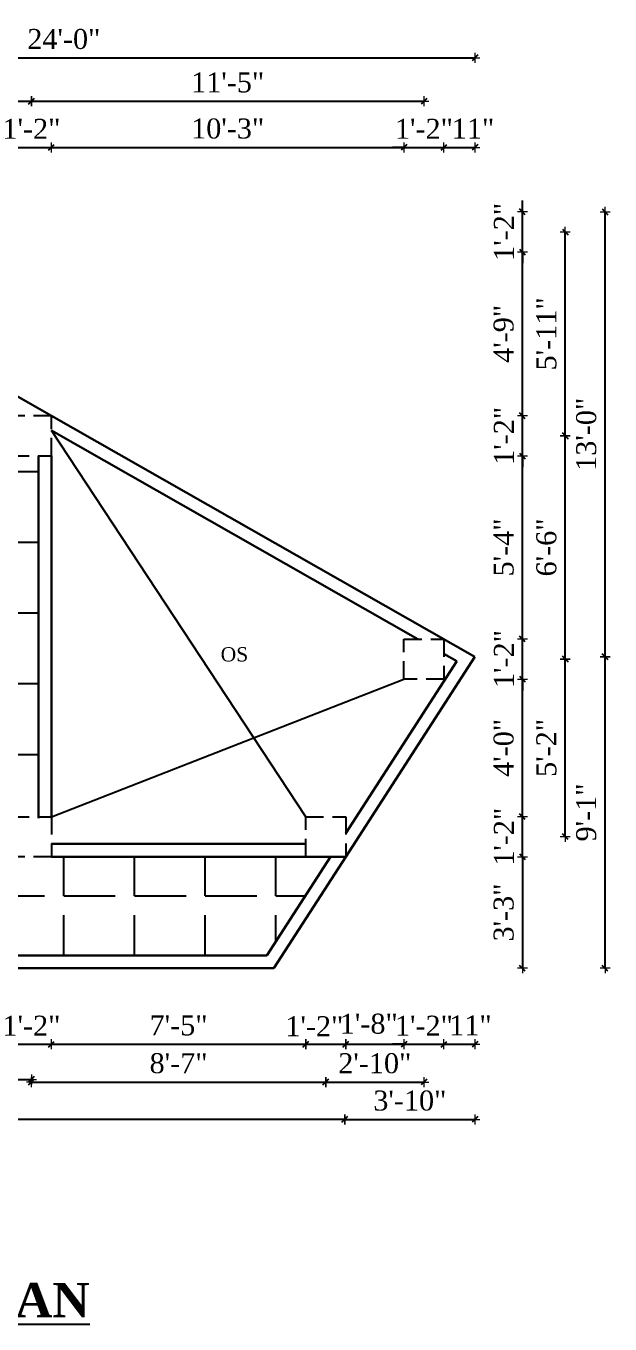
# Model space of a CAD drawing. Header units: inches. Extents: x 151827 to 346502, y -56182 to -23217.
# Drawn here: x 161941.8 to 162146.2, y -26773.6 to -26319.4 of the extents above; entities that cross this region are included whole.
import ezdxf

# ---------------------------------------------------------------- set-up
doc = ezdxf.new("R2010")
doc.units = ezdxf.units.IN
doc.header["$LTSCALE"] = 5
doc.header["$MEASUREMENT"] = 0
doc.linetypes.add('HIDDEN', pattern=[0.375, 0.25, -0.125])
doc.layers.add('A-WALL', color=7, linetype='Continuous', lineweight=9)
doc.layers.add('Dimension', color=7, linetype='Continuous', lineweight=18)
doc.layers.add('dim line', color=7, linetype='Continuous', lineweight=15, true_color=0xfab2b2)
doc.layers.add('TEXT', color=6, linetype='Continuous')
doc.layers.add('WALL', color=7, linetype='Continuous')
doc.styles.add('ordinary', font='times.ttf')
doc.dimstyles.new('Copy of 96', dxfattribs={"dimtxt": 7, "dimasz": 4, "dimexe": 0.5, "dimexo": 0.5, "dimgap": 3, "dimtad": 1, "dimdec": 1, "dimzin": 11, "dimdsep": 46, "dimlunit": 4, "dimtxsty": 'ordinary', "dimblk": 'OBLIQUE', "dimcen": 0.09, "dimse1": 1, "dimse2": 1, "dimclrt": 6, "dimazin": 0, "dimtfac": 1, "dimtdec": 1, "dimtix": 1, "dimtmove": 2, "dimatfit": 3, "dimldrblk": 'leader', "dimfxl": 0.5, "dimfxlon": 1, "dimtolj": 1, "dimtzin": 0, "dimarcsym": 0})

# ---------------------------------------------------------------- blocks, each defined once
blk = doc.blocks.new('oblique')
at = {"color": 0, "lineweight": -2}
blk.add_line((0.25, 0.25), (-0.25, -0.25), dxfattribs=at)
at = {"layer": 'dim line', "lineweight": 9}
for p, q in [((-0.4375, 0), (0.4375, 0)), ((0, 0.4375), (0, -0.4375))]:
    blk.add_line(p, q, dxfattribs=at)
blk = doc.blocks.new('*D893')
at = {"layer": 'A-WALL', "color": 0, "lineweight": -2, "ltscale": 5, "transparency": 16777216}
for p, q in [((162115.56, -26596.06), (162115.56, -26592.06)), ((162115.56, -26610.06), (162115.56, -26596.06)), ((162115.56, -26610.06), (162115.56, -26614.06))]:
    blk.add_line(p, q, dxfattribs=at)
at = {"layer": 'Defpoints', "color": 0, "ltscale": 5, "transparency": 16777216}
for p in [(162053.69, -26596.06), (162115.56, -26596.06), (162053.69, -26610.06)]:
    blk.add_point(p, dxfattribs=at)
at = {"layer": 'A-WALL', "color": 0, "lineweight": -2, "ltscale": 5, "transparency": 16777216, "xscale": 4, "yscale": 4, "zscale": 4}
for p, rotation in [((162115.56, -26596.06), 270), ((162115.56, -26610.06), 90)]:
    blk.add_blockref('oblique', p, dxfattribs=dict(at, rotation=rotation))
at = {"layer": 'A-WALL', "color": 6, "ltscale": 5, "transparency": 16777216, "insert": (162109.06, -26603.06), "char_height": 7, "attachment_point": 5, "rotation": 90, "style": 'ordinary'}
blk.add_mtext('\\A1;1\'-2"', dxfattribs=at)
blk = doc.blocks.new('_OBLIQUE')
at = {"color": 0, "linetype": 'ByBlock'}
blk.add_line((-0.5, -0.5), (0.5, 0.5), dxfattribs=at)
blk = doc.blocks.new('leader')
at = {"layer": 'Dimension'}
for p, q in [((0, -4.33), (0, 4.33)), ((-4.42, 0), (4.42, 0))]:
    blk.add_line(p, q, dxfattribs=at)
blk = doc.blocks.new('*D894')
at = {"layer": 'A-WALL', "color": 0, "lineweight": -2, "ltscale": 5, "transparency": 16777216}
blk.add_line((162115.56, -26596.06), (162115.56, -26547.88), dxfattribs=at)
at = {"layer": 'Defpoints', "color": 0, "ltscale": 5, "transparency": 16777216}
for p in [(162088.07, -26547.88), (162115.56, -26547.88), (162053.69, -26596.06)]:
    blk.add_point(p, dxfattribs=at)
at = {"layer": 'A-WALL', "color": 0, "lineweight": -2, "ltscale": 5, "transparency": 16777216, "xscale": 4, "yscale": 4, "zscale": 4}
for p, rotation in [((162115.56, -26547.88), 90), ((162115.56, -26596.06), 270)]:
    blk.add_blockref('oblique', p, dxfattribs=dict(at, rotation=rotation))
at = {"layer": 'A-WALL', "color": 6, "ltscale": 5, "transparency": 16777216, "insert": (162109, -26571.97), "char_height": 7, "attachment_point": 5, "rotation": 90, "style": 'ordinary'}
blk.add_mtext('\\A1;4\'-0"', dxfattribs=at)
blk = doc.blocks.new('*D895')
at = {"layer": 'A-WALL', "color": 0, "lineweight": -2, "ltscale": 5, "transparency": 16777216}
for p, q in [((162115.56, -26533.88), (162115.56, -26529.88)), ((162115.56, -26547.88), (162115.56, -26533.88)), ((162115.56, -26547.88), (162115.56, -26551.88))]:
    blk.add_line(p, q, dxfattribs=at)
at = {"layer": 'Defpoints', "color": 0, "ltscale": 5, "transparency": 16777216}
for p in [(162088.07, -26533.88), (162115.56, -26533.88), (162088.07, -26547.88)]:
    blk.add_point(p, dxfattribs=at)
at = {"layer": 'A-WALL', "color": 0, "lineweight": -2, "ltscale": 5, "transparency": 16777216, "xscale": 4, "yscale": 4, "zscale": 4}
for p, rotation in [((162115.56, -26533.88), 270), ((162115.56, -26547.88), 90)]:
    blk.add_blockref('oblique', p, dxfattribs=dict(at, rotation=rotation))
at = {"layer": 'A-WALL', "color": 6, "ltscale": 5, "transparency": 16777216, "insert": (162109.06, -26540.88), "char_height": 7, "attachment_point": 5, "rotation": 90, "style": 'ordinary'}
blk.add_mtext('\\A1;1\'-2"', dxfattribs=at)
blk = doc.blocks.new('*D896')
at = {"layer": 'A-WALL', "color": 0, "lineweight": -2, "ltscale": 5, "transparency": 16777216}
blk.add_line((162115.56, -26533.88), (162115.56, -26469.78), dxfattribs=at)
at = {"layer": 'Defpoints', "color": 0, "ltscale": 5, "transparency": 16777216}
for p in [(161950.69, -26469.78), (162115.56, -26469.78), (162088.07, -26533.88)]:
    blk.add_point(p, dxfattribs=at)
at = {"layer": 'A-WALL', "color": 0, "lineweight": -2, "ltscale": 5, "transparency": 16777216, "xscale": 4, "yscale": 4, "zscale": 4}
for p, rotation in [((162115.56, -26469.78), 90), ((162115.56, -26533.88), 270)]:
    blk.add_blockref('oblique', p, dxfattribs=dict(at, rotation=rotation))
at = {"layer": 'A-WALL', "color": 6, "ltscale": 5, "transparency": 16777216, "insert": (162109, -26501.83), "char_height": 7, "attachment_point": 5, "rotation": 90, "style": 'ordinary'}
blk.add_mtext('\\A1;5\'-4"', dxfattribs=at)
blk = doc.blocks.new('*D897')
at = {"layer": 'A-WALL', "color": 0, "lineweight": -2, "ltscale": 5, "transparency": 16777216}
for p, q in [((162115.56, -26455.78), (162115.56, -26451.78)), ((162115.56, -26469.78), (162115.56, -26455.78)), ((162115.56, -26469.78), (162115.56, -26473.78))]:
    blk.add_line(p, q, dxfattribs=at)
at = {"layer": 'Defpoints', "color": 0, "ltscale": 5, "transparency": 16777216}
for p in [(161950.69, -26455.78), (162115.56, -26455.78), (161950.69, -26469.78)]:
    blk.add_point(p, dxfattribs=at)
at = {"layer": 'A-WALL', "color": 0, "lineweight": -2, "ltscale": 5, "transparency": 16777216, "xscale": 4, "yscale": 4, "zscale": 4}
for p, rotation in [((162115.56, -26455.78), 270), ((162115.56, -26469.78), 90)]:
    blk.add_blockref('oblique', p, dxfattribs=dict(at, rotation=rotation))
at = {"layer": 'A-WALL', "color": 6, "ltscale": 5, "transparency": 16777216, "insert": (162109.06, -26462.78), "char_height": 7, "attachment_point": 5, "rotation": 90, "style": 'ordinary'}
blk.add_mtext('\\A1;1\'-2"', dxfattribs=at)
blk = doc.blocks.new('*D898')
at = {"layer": 'A-WALL', "color": 0, "lineweight": -2, "ltscale": 5, "transparency": 16777216}
blk.add_line((162115.56, -26455.78), (162115.56, -26398.4), dxfattribs=at)
at = {"layer": 'Defpoints', "color": 0, "ltscale": 5, "transparency": 16777216}
for p in [(161825.12, -26398.4), (162115.56, -26398.4), (161950.69, -26455.78)]:
    blk.add_point(p, dxfattribs=at)
at = {"layer": 'A-WALL', "color": 0, "lineweight": -2, "ltscale": 5, "transparency": 16777216, "xscale": 4, "yscale": 4, "zscale": 4}
for p, rotation in [((162115.56, -26398.4), 90), ((162115.56, -26455.78), 270)]:
    blk.add_blockref('oblique', p, dxfattribs=dict(at, rotation=rotation))
at = {"layer": 'A-WALL', "color": 6, "ltscale": 5, "transparency": 16777216, "insert": (162108.99, -26427.09), "char_height": 7, "attachment_point": 5, "rotation": 90, "style": 'ordinary'}
blk.add_mtext('\\A1;4\'-9"', dxfattribs=at)
blk = doc.blocks.new('*D899')
at = {"layer": 'Defpoints', "color": 0, "linetype": 'HIDDEN', "ltscale": 5, "transparency": 16777216}
for p in [(161825.12, -26384.4), (162115.56, -26384.4), (161825.12, -26398.4)]:
    blk.add_point(p, dxfattribs=at)
at = {"layer": 'WALL', "color": 0, "lineweight": -2, "ltscale": 5, "transparency": 16777216}
for p, q in [((162115.56, -26384.4), (162115.56, -26380.4)), ((162115.56, -26398.4), (162115.56, -26384.4)), ((162115.56, -26398.4), (162115.56, -26402.4))]:
    blk.add_line(p, q, dxfattribs=at)
at = {"layer": 'WALL', "color": 0, "linetype": 'HIDDEN', "lineweight": -2, "ltscale": 5, "transparency": 16777216, "xscale": 4, "yscale": 4, "zscale": 4}
for p, rotation in [((162115.56, -26384.4), 270), ((162115.56, -26398.4), 90)]:
    blk.add_blockref('oblique', p, dxfattribs=dict(at, rotation=rotation))
at = {"layer": 'WALL', "color": 6, "linetype": 'HIDDEN', "ltscale": 5, "transparency": 16777216, "insert": (162109.06, -26391.4), "char_height": 7, "attachment_point": 5, "rotation": 90, "style": 'ordinary'}
blk.add_mtext('\\A1;1\'-2"', dxfattribs=at)
blk = doc.blocks.new('*D900')
at = {"layer": 'A-WALL', "color": 0, "lineweight": -2, "ltscale": 5, "transparency": 16777216}
blk.add_line((162130.52, -26603.06), (162130.52, -26540.88), dxfattribs=at)
at = {"layer": 'Defpoints', "color": 0, "ltscale": 5, "transparency": 16777216}
for p in [(162081.07, -26540.88), (162130.52, -26540.88), (162046.69, -26603.06)]:
    blk.add_point(p, dxfattribs=at)
at = {"layer": 'A-WALL', "color": 0, "lineweight": -2, "ltscale": 5, "transparency": 16777216, "xscale": 4, "yscale": 4, "zscale": 4}
for p, rotation in [((162130.52, -26540.88), 90), ((162130.52, -26603.06), 270)]:
    blk.add_blockref('oblique', p, dxfattribs=dict(at, rotation=rotation))
at = {"layer": 'A-WALL', "color": 6, "ltscale": 5, "transparency": 16777216, "insert": (162123.96, -26571.97), "char_height": 7, "attachment_point": 5, "rotation": 90, "style": 'ordinary'}
blk.add_mtext('\\A1;5\'-2"', dxfattribs=at)
blk = doc.blocks.new('*D901')
at = {"layer": 'A-WALL', "color": 0, "lineweight": -2, "ltscale": 5, "transparency": 16777216}
blk.add_line((162130.52, -26540.88), (162130.52, -26462.78), dxfattribs=at)
at = {"layer": 'Defpoints', "color": 0, "ltscale": 5, "transparency": 16777216}
for p in [(161943.69, -26462.78), (162130.52, -26462.78), (162081.07, -26540.88)]:
    blk.add_point(p, dxfattribs=at)
at = {"layer": 'A-WALL', "color": 0, "lineweight": -2, "ltscale": 5, "transparency": 16777216, "xscale": 4, "yscale": 4, "zscale": 4}
for p, rotation in [((162130.52, -26462.78), 90), ((162130.52, -26540.88), 270)]:
    blk.add_blockref('oblique', p, dxfattribs=dict(at, rotation=rotation))
at = {"layer": 'A-WALL', "color": 6, "ltscale": 5, "transparency": 16777216, "insert": (162123.96, -26501.83), "char_height": 7, "attachment_point": 5, "rotation": 90, "style": 'ordinary'}
blk.add_mtext('\\A1;6\'-6"', dxfattribs=at)
blk = doc.blocks.new('*D902')
at = {"layer": 'A-WALL', "color": 0, "lineweight": -2, "ltscale": 5, "transparency": 16777216}
blk.add_line((162130.52, -26462.78), (162130.52, -26391.4), dxfattribs=at)
at = {"layer": 'Defpoints', "color": 0, "ltscale": 5, "transparency": 16777216}
for p in [(161818.12, -26391.4), (162130.52, -26391.4), (161943.69, -26462.78)]:
    blk.add_point(p, dxfattribs=at)
at = {"layer": 'A-WALL', "color": 0, "lineweight": -2, "ltscale": 5, "transparency": 16777216, "xscale": 4, "yscale": 4, "zscale": 4}
for p, rotation in [((162130.52, -26391.4), 90), ((162130.52, -26462.78), 270)]:
    blk.add_blockref('oblique', p, dxfattribs=dict(at, rotation=rotation))
at = {"layer": 'A-WALL', "color": 6, "ltscale": 5, "transparency": 16777216, "insert": (162123.96, -26427.09), "char_height": 7, "attachment_point": 5, "rotation": 90, "style": 'ordinary'}
blk.add_mtext('\\A1;5\'-11"', dxfattribs=at)
blk = doc.blocks.new('*D903')
at = {"layer": 'A-WALL', "color": 0, "lineweight": -2, "ltscale": 5, "transparency": 16777216}
blk.add_line((162144.47, -26649.06), (162144.47, -26540.06), dxfattribs=at)
at = {"layer": 'Defpoints', "color": 0, "ltscale": 5, "transparency": 16777216}
for p in [(162098.93, -26540.06), (162144.47, -26540.06), (162028.49, -26649.06)]:
    blk.add_point(p, dxfattribs=at)
at = {"layer": 'A-WALL', "color": 0, "lineweight": -2, "ltscale": 5, "transparency": 16777216, "xscale": 4, "yscale": 4, "zscale": 4}
for p, rotation in [((162144.47, -26540.06), 90), ((162144.47, -26649.06), 270)]:
    blk.add_blockref('oblique', p, dxfattribs=dict(at, rotation=rotation))
at = {"layer": 'A-WALL', "color": 6, "ltscale": 5, "transparency": 16777216, "insert": (162137.9, -26594.56), "char_height": 7, "attachment_point": 5, "rotation": 90, "style": 'ordinary'}
blk.add_mtext('\\A1;9\'-1"', dxfattribs=at)
blk = doc.blocks.new('*D904')
at = {"layer": 'A-WALL', "color": 0, "lineweight": -2, "ltscale": 5, "transparency": 16777216}
blk.add_line((162144.47, -26540.06), (162144.47, -26384.4), dxfattribs=at)
at = {"layer": 'Defpoints', "color": 0, "ltscale": 5, "transparency": 16777216}
for p in [(161825.12, -26384.4), (162144.47, -26384.4), (162098.93, -26540.06)]:
    blk.add_point(p, dxfattribs=at)
at = {"layer": 'A-WALL', "color": 0, "lineweight": -2, "ltscale": 5, "transparency": 16777216, "xscale": 4, "yscale": 4, "zscale": 4}
for p, rotation in [((162144.47, -26384.4), 90), ((162144.47, -26540.06), 270)]:
    blk.add_blockref('oblique', p, dxfattribs=dict(at, rotation=rotation))
at = {"layer": 'A-WALL', "color": 6, "ltscale": 5, "transparency": 16777216, "insert": (162137.91, -26462.23), "char_height": 7, "attachment_point": 5, "rotation": 90, "style": 'ordinary'}
blk.add_mtext('\\A1;13\'-0"', dxfattribs=at)
blk = doc.blocks.new('*D947')
at = {"layer": 'A-WALL', "color": 0, "lineweight": -2, "ltscale": 5, "transparency": 16777216}
blk.add_line((162115.56, -26610.06), (162115.56, -26649.06), dxfattribs=at)
at = {"layer": 'Defpoints', "color": 0, "ltscale": 5, "transparency": 16777216}
for p in [(162053.69, -26610.06), (162028.49, -26649.06), (162115.56, -26649.06)]:
    blk.add_point(p, dxfattribs=at)
at = {"layer": 'A-WALL', "color": 0, "lineweight": -2, "ltscale": 5, "transparency": 16777216, "xscale": 4, "yscale": 4, "zscale": 4}
for p, rotation in [((162115.56, -26610.06), 90), ((162115.56, -26649.06), 270)]:
    blk.add_blockref('oblique', p, dxfattribs=dict(at, rotation=rotation))
at = {"layer": 'A-WALL', "color": 6, "ltscale": 5, "transparency": 16777216, "insert": (162109, -26629.56), "char_height": 7, "attachment_point": 5, "rotation": 90, "style": 'ordinary'}
blk.add_mtext('\\A1;3\'-3"', dxfattribs=at)
blk = doc.blocks.new('*D913')
at = {"layer": 'A-WALL', "color": 0, "lineweight": -2, "ltscale": 5, "transparency": 16777216}
for p, q in [((161936.69, -26675.67), (161932.69, -26675.67)), ((161936.69, -26675.67), (161950.69, -26675.67)), ((161950.69, -26675.67), (161954.69, -26675.67))]:
    blk.add_line(p, q, dxfattribs=at)
at = {"layer": 'Defpoints', "color": 0, "ltscale": 5, "transparency": 16777216}
for p in [(161936.69, -26610.06), (161950.69, -26610.06), (161950.69, -26675.67)]:
    blk.add_point(p, dxfattribs=at)
at = {"layer": 'A-WALL', "color": 0, "lineweight": -2, "ltscale": 5, "transparency": 16777216, "xscale": 4, "yscale": 4, "zscale": 4}
blk.add_blockref('oblique', (161936.69, -26675.67), dxfattribs=at)
at = {"layer": 'A-WALL', "color": 0, "lineweight": -2, "ltscale": 5, "transparency": 16777216, "xscale": 4, "yscale": 4, "zscale": 4, "rotation": 180}
blk.add_blockref('oblique', (161950.69, -26675.67), dxfattribs=at)
at = {"layer": 'A-WALL', "color": 6, "ltscale": 5, "transparency": 16777216, "insert": (161943.69, -26669.17), "char_height": 7, "attachment_point": 5, "style": 'ordinary'}
blk.add_mtext('\\A1;1\'-2"', dxfattribs=at)
blk = doc.blocks.new('*D914')
at = {"layer": 'A-WALL', "color": 0, "lineweight": -2, "ltscale": 5, "transparency": 16777216}
blk.add_line((161950.69, -26675.67), (162039.69, -26675.67), dxfattribs=at)
at = {"layer": 'Defpoints', "color": 0, "ltscale": 5, "transparency": 16777216}
for p in [(161950.69, -26610.06), (162039.69, -26610.06), (162039.69, -26675.67)]:
    blk.add_point(p, dxfattribs=at)
at = {"layer": 'A-WALL', "color": 0, "lineweight": -2, "ltscale": 5, "transparency": 16777216, "xscale": 4, "yscale": 4, "zscale": 4, "rotation": 180}
blk.add_blockref('oblique', (161950.69, -26675.67), dxfattribs=at)
at = {"layer": 'A-WALL', "color": 0, "lineweight": -2, "ltscale": 5, "transparency": 16777216, "xscale": 4, "yscale": 4, "zscale": 4}
blk.add_blockref('oblique', (162039.69, -26675.67), dxfattribs=at)
at = {"layer": 'A-WALL', "color": 6, "ltscale": 5, "transparency": 16777216, "insert": (161995.19, -26669.1), "char_height": 7, "attachment_point": 5, "style": 'ordinary'}
blk.add_mtext('\\A1;7\'-5"', dxfattribs=at)
blk = doc.blocks.new('*D915')
at = {"layer": 'A-WALL', "color": 0, "lineweight": -2, "ltscale": 5, "transparency": 16777216}
blk.add_line((162039.69, -26675.67), (162053.69, -26675.67), dxfattribs=at)
at = {"layer": 'Defpoints', "color": 0, "ltscale": 5, "transparency": 16777216}
for p in [(162039.69, -26610.06), (162053.69, -26610.06), (162053.69, -26675.67)]:
    blk.add_point(p, dxfattribs=at)
at = {"layer": 'A-WALL', "color": 0, "lineweight": -2, "ltscale": 5, "transparency": 16777216, "xscale": 4, "yscale": 4, "zscale": 4, "rotation": 180}
blk.add_blockref('oblique', (162039.69, -26675.67), dxfattribs=at)
at = {"layer": 'A-WALL', "color": 0, "lineweight": -2, "ltscale": 5, "transparency": 16777216, "xscale": 4, "yscale": 4, "zscale": 4}
blk.add_blockref('oblique', (162053.69, -26675.67), dxfattribs=at)
at = {"layer": 'A-WALL', "color": 6, "ltscale": 5, "transparency": 16777216, "insert": (162042.72, -26669.35), "char_height": 7, "attachment_point": 5, "style": 'ordinary'}
blk.add_mtext('\\A1;1\'-2"', dxfattribs=at)
blk = doc.blocks.new('*D916')
at = {"layer": 'A-WALL', "color": 0, "lineweight": -2, "ltscale": 5, "transparency": 16777216}
blk.add_line((162053.69, -26675.67), (162074.07, -26675.67), dxfattribs=at)
at = {"layer": 'Defpoints', "color": 0, "ltscale": 5, "transparency": 16777216}
for p in [(162074.07, -26547.88), (162053.69, -26610.06), (162074.07, -26675.67)]:
    blk.add_point(p, dxfattribs=at)
at = {"layer": 'A-WALL', "color": 0, "lineweight": -2, "ltscale": 5, "transparency": 16777216, "xscale": 4, "yscale": 4, "zscale": 4, "rotation": 180}
blk.add_blockref('oblique', (162053.69, -26675.67), dxfattribs=at)
at = {"layer": 'A-WALL', "color": 0, "lineweight": -2, "ltscale": 5, "transparency": 16777216, "xscale": 4, "yscale": 4, "zscale": 4}
blk.add_blockref('oblique', (162074.07, -26675.67), dxfattribs=at)
at = {"layer": 'A-WALL', "color": 6, "ltscale": 5, "transparency": 16777216, "insert": (162061.77, -26668.53), "char_height": 7, "attachment_point": 5, "style": 'ordinary'}
blk.add_mtext('\\A1;1\'-8"', dxfattribs=at)
blk = doc.blocks.new('*D917')
at = {"layer": 'A-WALL', "color": 0, "lineweight": -2, "ltscale": 5, "transparency": 16777216}
for p, q in [((162074.07, -26675.67), (162070.07, -26675.67)), ((162074.07, -26675.67), (162088.07, -26675.67)), ((162088.07, -26675.67), (162092.07, -26675.67))]:
    blk.add_line(p, q, dxfattribs=at)
at = {"layer": 'Defpoints', "color": 0, "ltscale": 5, "transparency": 16777216}
for p in [(162074.07, -26547.88), (162088.07, -26547.88), (162088.07, -26675.67)]:
    blk.add_point(p, dxfattribs=at)
at = {"layer": 'A-WALL', "color": 0, "lineweight": -2, "ltscale": 5, "transparency": 16777216, "xscale": 4, "yscale": 4, "zscale": 4}
blk.add_blockref('oblique', (162074.07, -26675.67), dxfattribs=at)
at = {"layer": 'A-WALL', "color": 0, "lineweight": -2, "ltscale": 5, "transparency": 16777216, "xscale": 4, "yscale": 4, "zscale": 4, "rotation": 180}
blk.add_blockref('oblique', (162088.07, -26675.67), dxfattribs=at)
at = {"layer": 'A-WALL', "color": 6, "ltscale": 5, "transparency": 16777216, "insert": (162081.07, -26669.17), "char_height": 7, "attachment_point": 5, "style": 'ordinary'}
blk.add_mtext('\\A1;1\'-2"', dxfattribs=at)
blk = doc.blocks.new('*D918')
at = {"layer": 'A-WALL', "color": 0, "lineweight": -2, "ltscale": 5, "transparency": 16777216}
blk.add_line((162088.07, -26675.67), (162098.93, -26675.67), dxfattribs=at)
at = {"layer": 'Defpoints', "color": 0, "ltscale": 5, "transparency": 16777216}
for p in [(162098.93, -26540.06), (162088.07, -26547.88), (162098.93, -26675.67)]:
    blk.add_point(p, dxfattribs=at)
at = {"layer": 'A-WALL', "color": 0, "lineweight": -2, "ltscale": 5, "transparency": 16777216, "xscale": 4, "yscale": 4, "zscale": 4, "rotation": 180}
blk.add_blockref('oblique', (162088.07, -26675.67), dxfattribs=at)
at = {"layer": 'A-WALL', "color": 0, "lineweight": -2, "ltscale": 5, "transparency": 16777216, "xscale": 4, "yscale": 4, "zscale": 4}
blk.add_blockref('oblique', (162098.93, -26675.67), dxfattribs=at)
at = {"layer": 'A-WALL', "color": 6, "ltscale": 5, "transparency": 16777216, "insert": (162097.35, -26669.06), "char_height": 7, "attachment_point": 5, "style": 'ordinary'}
blk.add_mtext('\\A1;11"', dxfattribs=at)
blk = doc.blocks.new('*D920')
at = {"layer": 'A-WALL', "color": 0, "lineweight": -2, "ltscale": 5, "transparency": 16777216}
blk.add_line((161943.69, -26688.91), (162046.69, -26688.91), dxfattribs=at)
at = {"layer": 'Defpoints', "color": 0, "ltscale": 5, "transparency": 16777216}
for p in [(161943.69, -26603.06), (162046.69, -26603.06), (162046.69, -26688.91)]:
    blk.add_point(p, dxfattribs=at)
at = {"layer": 'A-WALL', "color": 0, "lineweight": -2, "ltscale": 5, "transparency": 16777216, "xscale": 4, "yscale": 4, "zscale": 4, "rotation": 180}
blk.add_blockref('oblique', (161943.69, -26688.91), dxfattribs=at)
at = {"layer": 'A-WALL', "color": 0, "lineweight": -2, "ltscale": 5, "transparency": 16777216, "xscale": 4, "yscale": 4, "zscale": 4}
blk.add_blockref('oblique', (162046.69, -26688.91), dxfattribs=at)
at = {"layer": 'A-WALL', "color": 6, "ltscale": 5, "transparency": 16777216, "insert": (161995.19, -26682.34), "char_height": 7, "attachment_point": 5, "style": 'ordinary'}
blk.add_mtext('\\A1;8\'-7"', dxfattribs=at)
blk = doc.blocks.new('*D921')
at = {"layer": 'A-WALL', "color": 0, "lineweight": -2, "ltscale": 5, "transparency": 16777216}
blk.add_line((161818.12, -26687.98), (161943.69, -26687.98), dxfattribs=at)
at = {"layer": 'Defpoints', "color": 0, "ltscale": 5, "transparency": 16777216}
for p in [(161818.12, -26603.06), (161943.69, -26603.06), (161943.69, -26687.98)]:
    blk.add_point(p, dxfattribs=at)
at = {"layer": 'A-WALL', "color": 0, "lineweight": -2, "ltscale": 5, "transparency": 16777216, "xscale": 4, "yscale": 4, "zscale": 4, "rotation": 180}
blk.add_blockref('oblique', (161818.12, -26687.98), dxfattribs=at)
at = {"layer": 'A-WALL', "color": 0, "lineweight": -2, "ltscale": 5, "transparency": 16777216, "xscale": 4, "yscale": 4, "zscale": 4}
blk.add_blockref('oblique', (161943.69, -26687.98), dxfattribs=at)
at = {"layer": 'A-WALL', "color": 6, "ltscale": 5, "transparency": 16777216, "insert": (161880.9, -26681.42), "char_height": 7, "attachment_point": 5, "style": 'ordinary'}
blk.add_mtext('\\A1;10\'-6"', dxfattribs=at)
blk = doc.blocks.new('*D922')
at = {"layer": 'A-WALL', "color": 0, "lineweight": -2, "ltscale": 5, "transparency": 16777216}
blk.add_line((162046.69, -26688.91), (162081.07, -26688.91), dxfattribs=at)
at = {"layer": 'Defpoints', "color": 0, "ltscale": 5, "transparency": 16777216}
for p in [(162081.07, -26540.88), (162046.69, -26603.06), (162081.07, -26688.91)]:
    blk.add_point(p, dxfattribs=at)
at = {"layer": 'A-WALL', "color": 0, "lineweight": -2, "ltscale": 5, "transparency": 16777216, "xscale": 4, "yscale": 4, "zscale": 4, "rotation": 180}
blk.add_blockref('oblique', (162046.69, -26688.91), dxfattribs=at)
at = {"layer": 'A-WALL', "color": 0, "lineweight": -2, "ltscale": 5, "transparency": 16777216, "xscale": 4, "yscale": 4, "zscale": 4}
blk.add_blockref('oblique', (162081.07, -26688.91), dxfattribs=at)
at = {"layer": 'A-WALL', "color": 6, "ltscale": 5, "transparency": 16777216, "insert": (162063.88, -26682.35), "char_height": 7, "attachment_point": 5, "style": 'ordinary'}
blk.add_mtext('\\A1;2\'-10"', dxfattribs=at)
blk = doc.blocks.new('*D923')
at = {"layer": 'A-WALL', "color": 0, "lineweight": -2, "ltscale": 5, "transparency": 16777216}
blk.add_line((162053.37, -26701.97), (161686.58, -26701.97), dxfattribs=at)
at = {"layer": 'Defpoints', "color": 0, "ltscale": 5, "transparency": 16777216}
for p in [(161686.58, -26610.06), (162053.37, -26610.06), (161686.58, -26701.97)]:
    blk.add_point(p, dxfattribs=at)
at = {"layer": 'A-WALL', "color": 0, "lineweight": -2, "ltscale": 5, "transparency": 16777216, "xscale": 4, "yscale": 4, "zscale": 4, "rotation": 180}
blk.add_blockref('oblique', (161686.58, -26701.97), dxfattribs=at)
at = {"layer": 'A-WALL', "color": 0, "lineweight": -2, "ltscale": 5, "transparency": 16777216, "xscale": 4, "yscale": 4, "zscale": 4}
blk.add_blockref('oblique', (162053.37, -26701.97), dxfattribs=at)
at = {"layer": 'A-WALL', "color": 6, "ltscale": 5, "transparency": 16777216, "insert": (161869.97, -26695.4), "char_height": 7, "attachment_point": 5, "style": 'ordinary'}
blk.add_mtext('\\A1;30\'-7"', dxfattribs=at)
blk = doc.blocks.new('*D924')
at = {"layer": 'A-WALL', "color": 0, "lineweight": -2, "ltscale": 5, "transparency": 16777216}
blk.add_line((162053.37, -26701.97), (162098.93, -26701.97), dxfattribs=at)
at = {"layer": 'Defpoints', "color": 0, "ltscale": 5, "transparency": 16777216}
for p in [(162098.93, -26540.06), (162053.37, -26610.06), (162098.93, -26701.97)]:
    blk.add_point(p, dxfattribs=at)
at = {"layer": 'A-WALL', "color": 0, "lineweight": -2, "ltscale": 5, "transparency": 16777216, "xscale": 4, "yscale": 4, "zscale": 4, "rotation": 180}
blk.add_blockref('oblique', (162053.37, -26701.97), dxfattribs=at)
at = {"layer": 'A-WALL', "color": 0, "lineweight": -2, "ltscale": 5, "transparency": 16777216, "xscale": 4, "yscale": 4, "zscale": 4}
blk.add_blockref('oblique', (162098.93, -26701.97), dxfattribs=at)
at = {"layer": 'A-WALL', "color": 6, "ltscale": 5, "transparency": 16777216, "insert": (162076.15, -26695.41), "char_height": 7, "attachment_point": 5, "style": 'ordinary'}
blk.add_mtext('\\A1;3\'-10"', dxfattribs=at)
blk = doc.blocks.new('*D926')
at = {"layer": 'A-WALL', "color": 0, "lineweight": -2, "ltscale": 5, "transparency": 16777216}
for p, q in [((161936.69, -26361.84), (161932.69, -26361.84)), ((161936.69, -26361.84), (161950.69, -26361.84)), ((161950.69, -26361.84), (161954.69, -26361.84))]:
    blk.add_line(p, q, dxfattribs=at)
at = {"layer": 'Defpoints', "color": 0, "ltscale": 5, "transparency": 16777216}
for p in [(161950.69, -26361.84), (161936.69, -26455.78), (161950.69, -26455.78)]:
    blk.add_point(p, dxfattribs=at)
at = {"layer": 'A-WALL', "color": 0, "lineweight": -2, "ltscale": 5, "transparency": 16777216, "xscale": 4, "yscale": 4, "zscale": 4}
blk.add_blockref('oblique', (161936.69, -26361.84), dxfattribs=at)
at = {"layer": 'A-WALL', "color": 0, "lineweight": -2, "ltscale": 5, "transparency": 16777216, "xscale": 4, "yscale": 4, "zscale": 4, "rotation": 180}
blk.add_blockref('oblique', (161950.69, -26361.84), dxfattribs=at)
at = {"layer": 'A-WALL', "color": 6, "ltscale": 5, "transparency": 16777216, "insert": (161943.69, -26355.34), "char_height": 7, "attachment_point": 5, "style": 'ordinary'}
blk.add_mtext('\\A1;1\'-2"', dxfattribs=at)
blk = doc.blocks.new('*D927')
at = {"layer": 'A-WALL', "color": 0, "lineweight": -2, "ltscale": 5, "transparency": 16777216}
blk.add_line((161950.69, -26361.84), (162074.07, -26361.84), dxfattribs=at)
at = {"layer": 'Defpoints', "color": 0, "ltscale": 5, "transparency": 16777216}
for p in [(162074.07, -26361.84), (161950.69, -26455.78), (162074.07, -26533.88)]:
    blk.add_point(p, dxfattribs=at)
at = {"layer": 'A-WALL', "color": 0, "lineweight": -2, "ltscale": 5, "transparency": 16777216, "xscale": 4, "yscale": 4, "zscale": 4, "rotation": 180}
blk.add_blockref('oblique', (161950.69, -26361.84), dxfattribs=at)
at = {"layer": 'A-WALL', "color": 0, "lineweight": -2, "ltscale": 5, "transparency": 16777216, "xscale": 4, "yscale": 4, "zscale": 4}
blk.add_blockref('oblique', (162074.07, -26361.84), dxfattribs=at)
at = {"layer": 'A-WALL', "color": 6, "ltscale": 5, "transparency": 16777216, "insert": (162012.38, -26355.28), "char_height": 7, "attachment_point": 5, "style": 'ordinary'}
blk.add_mtext('\\A1;10\'-3"', dxfattribs=at)
blk = doc.blocks.new('*D928')
at = {"layer": 'A-WALL', "color": 0, "lineweight": -2, "ltscale": 5, "transparency": 16777216}
for p, q in [((162074.07, -26361.84), (162070.07, -26361.84)), ((162074.07, -26361.84), (162088.07, -26361.84)), ((162088.07, -26361.84), (162092.07, -26361.84))]:
    blk.add_line(p, q, dxfattribs=at)
at = {"layer": 'Defpoints', "color": 0, "ltscale": 5, "transparency": 16777216}
for p in [(162088.07, -26361.84), (162074.07, -26533.88), (162088.07, -26533.88)]:
    blk.add_point(p, dxfattribs=at)
at = {"layer": 'A-WALL', "color": 0, "lineweight": -2, "ltscale": 5, "transparency": 16777216, "xscale": 4, "yscale": 4, "zscale": 4}
blk.add_blockref('oblique', (162074.07, -26361.84), dxfattribs=at)
at = {"layer": 'A-WALL', "color": 0, "lineweight": -2, "ltscale": 5, "transparency": 16777216, "xscale": 4, "yscale": 4, "zscale": 4, "rotation": 180}
blk.add_blockref('oblique', (162088.07, -26361.84), dxfattribs=at)
at = {"layer": 'A-WALL', "color": 6, "ltscale": 5, "transparency": 16777216, "insert": (162081.07, -26355.34), "char_height": 7, "attachment_point": 5, "style": 'ordinary'}
blk.add_mtext('\\A1;1\'-2"', dxfattribs=at)
blk = doc.blocks.new('*D929')
at = {"layer": 'A-WALL', "color": 0, "lineweight": -2, "ltscale": 5, "transparency": 16777216}
blk.add_line((162088.07, -26361.84), (162098.93, -26361.84), dxfattribs=at)
at = {"layer": 'Defpoints', "color": 0, "ltscale": 5, "transparency": 16777216}
for p in [(162098.93, -26361.84), (162088.07, -26533.88), (162098.93, -26540.06)]:
    blk.add_point(p, dxfattribs=at)
at = {"layer": 'A-WALL', "color": 0, "lineweight": -2, "ltscale": 5, "transparency": 16777216, "xscale": 4, "yscale": 4, "zscale": 4, "rotation": 180}
blk.add_blockref('oblique', (162088.07, -26361.84), dxfattribs=at)
at = {"layer": 'A-WALL', "color": 0, "lineweight": -2, "ltscale": 5, "transparency": 16777216, "xscale": 4, "yscale": 4, "zscale": 4}
blk.add_blockref('oblique', (162098.93, -26361.84), dxfattribs=at)
at = {"layer": 'A-WALL', "color": 6, "ltscale": 5, "transparency": 16777216, "insert": (162098.26, -26355.26), "char_height": 7, "attachment_point": 5, "style": 'ordinary'}
blk.add_mtext('\\A1;11"', dxfattribs=at)
blk = doc.blocks.new('*D931')
at = {"layer": 'A-WALL', "color": 0, "lineweight": -2, "ltscale": 5, "transparency": 16777216}
blk.add_line((161818.12, -26345.71), (161943.69, -26345.71), dxfattribs=at)
at = {"layer": 'Defpoints', "color": 0, "ltscale": 5, "transparency": 16777216}
for p in [(161943.69, -26345.71), (161818.12, -26462.78), (161943.69, -26462.78)]:
    blk.add_point(p, dxfattribs=at)
at = {"layer": 'A-WALL', "color": 0, "lineweight": -2, "ltscale": 5, "transparency": 16777216, "xscale": 4, "yscale": 4, "zscale": 4, "rotation": 180}
blk.add_blockref('oblique', (161818.12, -26345.71), dxfattribs=at)
at = {"layer": 'A-WALL', "color": 0, "lineweight": -2, "ltscale": 5, "transparency": 16777216, "xscale": 4, "yscale": 4, "zscale": 4}
blk.add_blockref('oblique', (161943.69, -26345.71), dxfattribs=at)
at = {"layer": 'A-WALL', "color": 6, "ltscale": 5, "transparency": 16777216, "insert": (161880.9, -26339.15), "char_height": 7, "attachment_point": 5, "style": 'ordinary'}
blk.add_mtext('\\A1;10\'-6"', dxfattribs=at)
blk = doc.blocks.new('*D932')
at = {"layer": 'A-WALL', "color": 0, "lineweight": -2, "ltscale": 5, "transparency": 16777216}
blk.add_line((161943.69, -26345.71), (162081.07, -26345.71), dxfattribs=at)
at = {"layer": 'Defpoints', "color": 0, "ltscale": 5, "transparency": 16777216}
for p in [(162081.07, -26345.71), (161943.69, -26462.78), (162081.07, -26540.88)]:
    blk.add_point(p, dxfattribs=at)
at = {"layer": 'A-WALL', "color": 0, "lineweight": -2, "ltscale": 5, "transparency": 16777216, "xscale": 4, "yscale": 4, "zscale": 4, "rotation": 180}
blk.add_blockref('oblique', (161943.69, -26345.71), dxfattribs=at)
at = {"layer": 'A-WALL', "color": 0, "lineweight": -2, "ltscale": 5, "transparency": 16777216, "xscale": 4, "yscale": 4, "zscale": 4}
blk.add_blockref('oblique', (162081.07, -26345.71), dxfattribs=at)
at = {"layer": 'A-WALL', "color": 6, "ltscale": 5, "transparency": 16777216, "insert": (162012.38, -26339.15), "char_height": 7, "attachment_point": 5, "style": 'ordinary'}
blk.add_mtext('\\A1;11\'-5"', dxfattribs=at)
blk = doc.blocks.new('*D934')
at = {"layer": 'A-WALL', "color": 0, "lineweight": -2, "ltscale": 5, "transparency": 16777216}
blk.add_line((161811.12, -26330.51), (162098.93, -26330.51), dxfattribs=at)
at = {"layer": 'Defpoints', "color": 0, "ltscale": 5, "transparency": 16777216}
for p in [(162098.93, -26330.51), (161811.12, -26384.4), (162098.93, -26540.06)]:
    blk.add_point(p, dxfattribs=at)
at = {"layer": 'A-WALL', "color": 0, "lineweight": -2, "ltscale": 5, "transparency": 16777216, "xscale": 4, "yscale": 4, "zscale": 4, "rotation": 180}
blk.add_blockref('oblique', (161811.12, -26330.51), dxfattribs=at)
at = {"layer": 'A-WALL', "color": 0, "lineweight": -2, "ltscale": 5, "transparency": 16777216, "xscale": 4, "yscale": 4, "zscale": 4}
blk.add_blockref('oblique', (162098.93, -26330.51), dxfattribs=at)
at = {"layer": 'A-WALL', "color": 6, "ltscale": 5, "transparency": 16777216, "insert": (161955.02, -26323.95), "char_height": 7, "attachment_point": 5, "style": 'ordinary'}
blk.add_mtext('\\A1;24\'-0"', dxfattribs=at)

msp = doc.modelspace()

# ---------------------------------------------------------------- hatches: boundary and pattern name
at = {"layer": 'WALL', "linetype": 'ByBlock', "ltscale": 5, "true_color": 0xf8991e}
h = msp.add_hatch(dxfattribs=at)
h.set_pattern_fill('ANGLE', color=30, scale=90)
h.set_pattern_definition([(0, (23355.018, 650.744), (0, 24.75), [18, -6.75]), (90, (23355.018, 650.744), (-24.75, 2e-15), [18, -6.75])])
h.paths.add_polyline_path([(161825.12, -26460.28), (161825.12, -26469.78), (161825.12, -26596.06), (161825.12, -26610.06), (161811.12, -26610.06), (161736.91, -26610.06), (161736.91, -26605.06), (161734.37, -26605.06, -0.414214), (161703.41, -26633.02), (161703.41, -26605.06), (161700.91, -26605.06), (161700.91, -26610.06), (161691.08, -26610.06), (161690.26, -26644.56), (162026.04, -26644.56), (162048.34, -26610.06), (161950.69, -26610.06), (161936.69, -26610.06), (161936.69, -26596.06), (161946.19, -26596.06), (161946.19, -26469.78), (161936.69, -26469.78), (161936.69, -26460.28)])
h.paths.add_polyline_path([(161860.25, -26544.2), (161917.57, -26544.2), (161917.57, -26536.53), (161860.25, -26536.53)], flags=24)

# ---------------------------------------------------------------- linework, layer by layer
at = {"layer": 'A-WALL', "lineweight": 30}
for p, q in [((161825.12, -26384.4, -72.71), (161950.69, -26455.78, -72.71)), ((161950.69, -26455.78, -72.71), (162098.93, -26540.06, -72.71)), ((161950.69, -26460.96, -72.71), (162078.97, -26533.88, -72.71)), ((161946.19, -26469.78, -72.71), (161946.19, -26596.56, -72.71)), ((161950.69, -26469.78, -72.71), (161950.69, -26596.56, -72.71)), ((162088.07, -26539.06, -72.71), (162092.57, -26541.61, -72.71)), ((162098.93, -26540.06, -72.71), (162053.69, -26610.06, -72.71)), ((162092.57, -26541.61, -72.71), (162053.69, -26601.77, -72.71)), ((162039.69, -26605.56, -72.71), (161950.69, -26605.56, -72.71)), ((162053.69, -26610.06, -72.71), (161950.69, -26610.06, -72.71)), ((162048.34, -26610.06, -72.71), (162026.04, -26644.56, -72.71)), ((162053.69, -26610.06, -72.71), (162028.49, -26649.06, -72.71)), ((162026.04, -26644.56, -72.71), (161690.26, -26644.56, -72.71)), ((162028.49, -26649.06, -72.71), (161685.65, -26649.06, -72.71))]:
    msp.add_line(p, q, dxfattribs=at)
at = {"layer": 'WALL', "color": 30, "linetype": 'ByBlock', "ltscale": 5, "true_color": 0xf8991e}
for p, q in [((162039.69, -26596.06, -72.71), (161950.69, -26460.96, -72.71)), ((161950.69, -26596.06, -72.71), (162074.07, -26547.88, -72.71))]:
    msp.add_line(p, q, dxfattribs=at)
at = {"layer": 'WALL', "color": 2, "linetype": 'HIDDEN', "ltscale": 5, "elevation": -72.71}
for points in [[(161936.69, -26469.78), (161950.69, -26469.78), (161950.69, -26455.78), (161936.69, -26455.78)], [(162074.07, -26533.88), (162088.07, -26533.88), (162088.07, -26547.88), (162074.07, -26547.88)], [(161936.69, -26596.06), (161950.69, -26596.06), (161950.69, -26610.06), (161936.69, -26610.06)], [(162039.69, -26596.06), (162053.69, -26596.06), (162053.69, -26610.06), (162039.69, -26610.06)]]:
    msp.add_lwpolyline(points, close=True, dxfattribs=at)

# ---------------------------------------------------------------- texts
at = {"layer": 'TEXT', "style": 'ordinary'}
msp.add_text('OS', height=5, dxfattribs=at).set_placement((162009.91, -26541.72, -72.71))
at = {"layer": 'TEXT', "insert": (161863.89, -26771.35, -72.71), "char_height": 12, "width": 219.8151, "attachment_point": 8, "style": 'ordinary'}
msp.add_mtext('{\\fTimes New Roman|b1|i0|c0|p18;\\LFOURTH FLOOR PLAN}', dxfattribs=at)

# ---------------------------------------------------------------- dimensions: what is measured, and where the dimension line sits
at = {"layer": 'A-WALL', "ltscale": 5}
for base, p1, p2, picture, middle in [((162098.93, -26330.51, -72.71), (161811.12, -26384.4, -72.71), (162098.93, -26540.06, -72.71), '*D934', (161955.02, -26323.95, -72.71)), ((161943.69, -26345.71, -72.71), (161818.12, -26462.78, -72.71), (161943.69, -26462.78, -72.71), '*D931', (161880.9, -26339.15, -72.71)), ((162081.07, -26345.71, -72.71), (161943.69, -26462.78, -72.71), (162081.07, -26540.88, -72.71), '*D932', (162012.38, -26339.15, -72.71)), ((161950.69, -26361.84, -72.71), (161936.69, -26455.78, -72.71), (161950.69, -26455.78, -72.71), '*D926', (161943.69, -26355.34, -72.71)), ((162074.07, -26361.84, -72.71), (161950.69, -26455.78, -72.71), (162074.07, -26533.88, -72.71), '*D927', (162012.38, -26355.28, -72.71)), ((162088.07, -26361.84, -72.71), (162074.07, -26533.88, -72.71), (162088.07, -26533.88, -72.71), '*D928', (162081.07, -26355.34, -72.71)), ((162081.07, -26688.91, -72.71), (162046.69, -26603.06, -72.71), (162081.07, -26540.88, -72.71), '*D922', (162063.88, -26682.35, -72.71)), ((162098.93, -26701.97, -72.71), (162053.37, -26610.06, -72.71), (162098.93, -26540.06, -72.71), '*D924', (162076.15, -26695.41, -72.71)), ((162088.07, -26675.67, -72.71), (162074.07, -26547.88, -72.71), (162088.07, -26547.88, -72.71), '*D917', (162081.07, -26669.17, -72.71)), ((161943.69, -26687.98, -72.71), (161818.12, -26603.06, -72.71), (161943.69, -26603.06, -72.71), '*D921', (161880.9, -26681.42, -72.71)), ((162046.69, -26688.91, -72.71), (161943.69, -26603.06, -72.71), (162046.69, -26603.06, -72.71), '*D920', (161995.19, -26682.34, -72.71)), ((161686.58, -26701.97, -72.71), (162053.37, -26610.06, -72.71), (161686.58, -26610.06, -72.71), '*D923', (161869.97, -26695.4, -72.71)), ((161950.69, -26675.67, -72.71), (161936.69, -26610.06, -72.71), (161950.69, -26610.06, -72.71), '*D913', (161943.69, -26669.17, -72.71)), ((162039.69, -26675.67, -72.71), (161950.69, -26610.06, -72.71), (162039.69, -26610.06, -72.71), '*D914', (161995.19, -26669.1, -72.71))]:
    dim = msp.add_linear_dim(base=base, p1=p1, p2=p2, dimstyle='Copy of 96', override={"dimdec": 0, "dimblk": 'oblique', "dimtdec": 0, "dimarcsym": 1}, dxfattribs=at)
    dim.commit()
    dim.dimension.update_dxf_attribs({"geometry": picture, "text_midpoint": middle})
for base, p1, p2, picture, middle in [((162098.93, -26361.84, -72.71), (162088.07, -26533.88, -72.71), (162098.93, -26540.06, -72.71), '*D929', (162098.26, -26355.26, -72.71)), ((162098.93, -26675.67, -72.71), (162088.07, -26547.88, -72.71), (162098.93, -26540.06, -72.71), '*D918', (162097.35, -26669.06, -72.71)), ((162074.07, -26675.67, -72.71), (162053.69, -26610.06, -72.71), (162074.07, -26547.88, -72.71), '*D916', (162061.77, -26668.53, -72.71)), ((162053.69, -26675.67, -72.71), (162039.69, -26610.06, -72.71), (162053.69, -26610.06, -72.71), '*D915', (162042.72, -26669.35, -72.71))]:
    dim = msp.add_linear_dim(base=base, p1=p1, p2=p2, dimstyle='Copy of 96', override={"dimdec": 0, "dimblk": 'oblique', "dimtdec": 0, "dimarcsym": 1}, dxfattribs=at)
    dim.commit()
    dim.dimension.update_dxf_attribs({"geometry": picture, "text_midpoint": middle, "dimtype": 160})
for base, p1, p2, picture, middle in [((162144.47, -26384.4, -72.71), (162098.93, -26540.06, -72.71), (161825.12, -26384.4, -72.71), '*D904', (162137.91, -26462.23, -72.71)), ((162130.52, -26391.4, -72.71), (161943.69, -26462.78, -72.71), (161818.12, -26391.4, -72.71), '*D902', (162123.96, -26427.09, -72.71)), ((162115.56, -26398.4, -72.71), (161950.69, -26455.78, -72.71), (161825.12, -26398.4, -72.71), '*D898', (162108.99, -26427.09, -72.71)), ((162115.56, -26455.78, -72.71), (161950.69, -26469.78, -72.71), (161950.69, -26455.78, -72.71), '*D897', (162109.06, -26462.78, -72.71)), ((162130.52, -26462.78, -72.71), (162081.07, -26540.88, -72.71), (161943.69, -26462.78, -72.71), '*D901', (162123.96, -26501.83, -72.71)), ((162115.56, -26469.78, -72.71), (162088.07, -26533.88, -72.71), (161950.69, -26469.78, -72.71), '*D896', (162109, -26501.83, -72.71)), ((162115.56, -26533.88, -72.71), (162088.07, -26547.88, -72.71), (162088.07, -26533.88, -72.71), '*D895', (162109.06, -26540.88, -72.71)), ((162144.47, -26540.06, -72.71), (162028.49, -26649.06, -72.71), (162098.93, -26540.06, -72.71), '*D903', (162137.9, -26594.56, -72.71)), ((162130.52, -26540.88, -72.71), (162046.69, -26603.06, -72.71), (162081.07, -26540.88, -72.71), '*D900', (162123.96, -26571.97, -72.71)), ((162115.56, -26547.88, -72.71), (162053.69, -26596.06, -72.71), (162088.07, -26547.88, -72.71), '*D894', (162109, -26571.97, -72.71)), ((162115.56, -26596.06, -72.71), (162053.69, -26610.06, -72.71), (162053.69, -26596.06, -72.71), '*D893', (162109.06, -26603.06, -72.71)), ((162115.56, -26649.06, -72.71), (162053.69, -26610.06, -72.71), (162028.49, -26649.06, -72.71), '*D947', (162109, -26629.56, -72.71))]:
    dim = msp.add_linear_dim(base=base, p1=p1, p2=p2, angle=90, dimstyle='Copy of 96', override={"dimdec": 0, "dimblk": 'oblique', "dimtdec": 0, "dimarcsym": 1}, dxfattribs=at)
    dim.commit()
    dim.dimension.update_dxf_attribs({"geometry": picture, "text_midpoint": middle})
at = {"layer": 'WALL', "color": 2, "linetype": 'HIDDEN', "ltscale": 5}
dim = msp.add_linear_dim(base=(162115.56, -26384.4, -72.71), p1=(161825.12, -26398.4, -72.71), p2=(161825.12, -26384.4, -72.71), angle=90, dimstyle='Copy of 96', override={"dimdec": 0, "dimblk": 'oblique', "dimtdec": 0, "dimarcsym": 1}, dxfattribs=at)
dim.commit()
dim.dimension.update_dxf_attribs({"geometry": '*D899', "text_midpoint": (162109.06, -26391.4, -72.71)})

doc.saveas('drawing.dxf')
